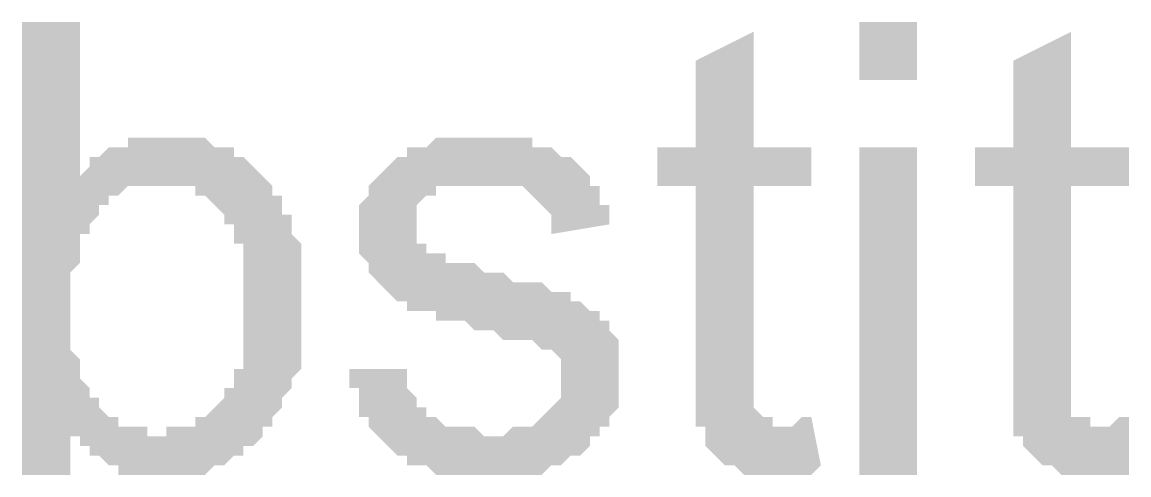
# Model space of a CAD drawing. Header units: millimetres. Extents: x 3949 to 6037, y -1956 to 1273.
# Drawn here: x 4918.44 to 4924.06, y -1666.15 to -1663.86 of the extents above; entities that cross this region are included whole.
import ezdxf

# ---------------------------------------------------------------- set-up
doc = ezdxf.new("R2010")
doc.units = ezdxf.units.MM
doc.layers.add('PADRÃO DE ENTRADA', color=7, linetype='Continuous', lineweight=0)

msp = doc.modelspace()

# ---------------------------------------------------------------- hatches: boundary and pattern name
at = {"layer": 'PADRÃO DE ENTRADA', "transparency": 33554559}
h = msp.add_hatch(color=7, dxfattribs=at)
h.paths.add_polyline_path([(4918.6868, -1666.1499), (4918.4427, -1666.1499), (4918.4427, -1663.8553), (4918.7357, -1663.8553), (4918.7357, -1664.6364), (4918.7357, -1664.6364), (4918.7845, -1664.5876), (4918.7845, -1664.5876), (4918.7845, -1664.5388), (4918.8333, -1664.5388), (4918.8333, -1664.5388), (4918.8821, -1664.49), (4918.9309, -1664.49), (4918.9309, -1664.49), (4918.9798, -1664.49), (4918.9798, -1664.4412), (4919.0286, -1664.4412), (4919.0286, -1664.4412), (4919.0774, -1664.4412), (4919.1262, -1664.4412), (4919.1262, -1664.4412), (4919.175, -1664.4412), (4919.2239, -1664.4412), (4919.2239, -1664.4412), (4919.2727, -1664.4412), (4919.3215, -1664.4412), (4919.3215, -1664.4412), (4919.3703, -1664.4412), (4919.3703, -1664.4412), (4919.4191, -1664.49), (4919.468, -1664.49), (4919.468, -1664.49), (4919.5168, -1664.49), (4919.5168, -1664.5388), (4919.5656, -1664.5388), (4919.5656, -1664.5388), (4919.6144, -1664.5876), (4919.6144, -1664.5876), (4919.6632, -1664.6364), (4919.6632, -1664.6364), (4919.7121, -1664.6853), (4919.7121, -1664.6853), (4919.7121, -1664.6853), (4919.7121, -1664.7341), (4919.7609, -1664.7341), (4919.7609, -1664.7829), (4919.7609, -1664.7829), (4919.7609, -1664.8317), (4919.8097, -1664.8317), (4919.8097, -1664.8805), (4919.8097, -1664.9294), (4919.8097, -1664.9294), (4919.8585, -1664.9782), (4919.8585, -1664.9782), (4919.8585, -1665.027), (4919.8585, -1665.0758), (4919.8585, -1665.0758), (4919.8585, -1665.1246), (4919.8585, -1665.1735), (4919.8585, -1665.1735), (4919.8585, -1665.2223), (4919.8585, -1665.2711), (4919.8585, -1665.2711), (4919.8585, -1665.3199), (4919.8585, -1665.3687), (4919.8585, -1665.3687), (4919.8585, -1665.4176), (4919.8585, -1665.4664), (4919.8585, -1665.4664), (4919.8585, -1665.5152), (4919.8585, -1665.564), (4919.8585, -1665.564), (4919.8585, -1665.6128), (4919.8097, -1665.6617), (4919.8097, -1665.6617), (4919.8097, -1665.7105), (4919.8097, -1665.7105), (4919.7609, -1665.7593), (4919.7609, -1665.7593), (4919.7609, -1665.8081), (4919.7609, -1665.8081), (4919.7121, -1665.8569), (4919.7121, -1665.8569), (4919.7121, -1665.9058), (4919.6632, -1665.9058), (4919.6632, -1665.9546), (4919.6632, -1665.9546), (4919.6144, -1666.0034), (4919.6144, -1666.0034), (4919.5656, -1666.0034), (4919.5656, -1666.0522), (4919.5168, -1666.0522), (4919.5168, -1666.0522), (4919.468, -1666.101), (4919.4191, -1666.101), (4919.4191, -1666.101), (4919.3703, -1666.1499), (4919.3703, -1666.1499), (4919.3215, -1666.1499), (4919.2727, -1666.1499), (4919.2727, -1666.1499), (4919.2239, -1666.1499), (4919.2239, -1666.1499), (4919.175, -1666.1499), (4919.175, -1666.1499), (4919.1262, -1666.1499), (4919.0774, -1666.1499), (4919.0774, -1666.1499), (4919.0286, -1666.1499), (4918.9798, -1666.1499), (4918.9798, -1666.1499), (4918.9309, -1666.1499), (4918.9309, -1666.101), (4918.8821, -1666.101), (4918.8821, -1666.101), (4918.8333, -1666.0522), (4918.8333, -1666.0522), (4918.7845, -1666.0522), (4918.7845, -1666.0034), (4918.7357, -1666.0034), (4918.7357, -1665.9546), (4918.6868, -1665.9546), (4918.6868, -1665.9058)], flags=0)
h.paths.add_polyline_path([(4918.6868, -1665.2711), (4918.6868, -1665.3199), (4918.6868, -1665.3687), (4918.6868, -1665.4176), (4918.6868, -1665.4664), (4918.6868, -1665.4664), (4918.6868, -1665.5152), (4918.7357, -1665.564), (4918.7357, -1665.564), (4918.7357, -1665.6128), (4918.7357, -1665.6128), (4918.7357, -1665.6617), (4918.7357, -1665.6617), (4918.7845, -1665.7105), (4918.7845, -1665.7105), (4918.7845, -1665.7105), (4918.7845, -1665.7593), (4918.8333, -1665.7593), (4918.8333, -1665.8081), (4918.8333, -1665.8081), (4918.8821, -1665.8569), (4918.8821, -1665.8569), (4918.9309, -1665.8569), (4918.9309, -1665.9058), (4918.9798, -1665.9058), (4919.0286, -1665.9058), (4919.0286, -1665.9058), (4919.0774, -1665.9058), (4919.0774, -1665.9546), (4919.1262, -1665.9546), (4919.1262, -1665.9546), (4919.175, -1665.9546), (4919.175, -1665.9058), (4919.2239, -1665.9058), (4919.2727, -1665.9058), (4919.2727, -1665.9058), (4919.3215, -1665.9058), (4919.3215, -1665.8569), (4919.3703, -1665.8569), (4919.3703, -1665.8569), (4919.4191, -1665.8081), (4919.4191, -1665.8081), (4919.468, -1665.7593), (4919.468, -1665.7593), (4919.468, -1665.7105), (4919.5168, -1665.7105), (4919.5168, -1665.6617), (4919.5168, -1665.6617), (4919.5168, -1665.6128), (4919.5656, -1665.6128), (4919.5656, -1665.564), (4919.5656, -1665.564), (4919.5656, -1665.5152), (4919.5656, -1665.4664), (4919.5656, -1665.4664), (4919.5656, -1665.4176), (4919.5656, -1665.3687), (4919.5656, -1665.3199), (4919.5656, -1665.3199), (4919.5656, -1665.3199), (4919.5656, -1665.2711), (4919.5656, -1665.2223), (4919.5656, -1665.1735), (4919.5656, -1665.1246), (4919.5656, -1665.1246), (4919.5656, -1665.0758), (4919.5656, -1665.027), (4919.5656, -1665.027), (4919.5656, -1664.9782), (4919.5168, -1664.9782), (4919.5168, -1664.9294), (4919.5168, -1664.9294), (4919.5168, -1664.8805), (4919.468, -1664.8805), (4919.468, -1664.8317), (4919.468, -1664.8317), (4919.468, -1664.8317), (4919.4191, -1664.7829), (4919.4191, -1664.7829), (4919.3703, -1664.7341), (4919.3703, -1664.7341), (4919.3215, -1664.7341), (4919.3215, -1664.6853), (4919.2727, -1664.6853), (4919.2727, -1664.6853), (4919.2239, -1664.6853), (4919.175, -1664.6853), (4919.175, -1664.6853), (4919.1262, -1664.6853), (4919.1262, -1664.6853), (4919.0774, -1664.6853), (4919.0774, -1664.6853), (4919.0286, -1664.6853), (4918.9798, -1664.6853), (4918.9798, -1664.6853), (4918.9309, -1664.7341), (4918.9309, -1664.7341), (4918.8821, -1664.7341), (4918.8821, -1664.7829), (4918.8333, -1664.7829), (4918.8333, -1664.8317), (4918.8333, -1664.8317), (4918.7845, -1664.8805), (4918.7845, -1664.8805), (4918.7845, -1664.9294), (4918.7357, -1664.9294), (4918.7357, -1664.9782), (4918.7357, -1664.9782), (4918.7357, -1665.027), (4918.7357, -1665.0758), (4918.7357, -1665.0758), (4918.6868, -1665.1246), (4918.6868, -1665.1735), (4918.6868, -1665.1735), (4918.6868, -1665.2223), (4918.6868, -1665.2711), (4918.6868, -1665.2711)], flags=0)
for points in [[(4922.446, -1665.8569), (4922.4948, -1666.101), (4922.446, -1666.1499), (4922.3972, -1666.1499), (4922.3484, -1666.1499), (4922.3484, -1666.1499), (4922.2996, -1666.1499), (4922.2996, -1666.1499), (4922.2507, -1666.1499), (4922.2019, -1666.1499), (4922.2019, -1666.1499), (4922.1531, -1666.1499), (4922.1043, -1666.1499), (4922.1043, -1666.1499), (4922.0554, -1666.101), (4922.0554, -1666.101), (4922.0066, -1666.101), (4922.0066, -1666.101), (4921.9578, -1666.0522), (4921.9578, -1666.0522), (4921.909, -1666.0034), (4921.909, -1666.0034), (4921.909, -1665.9546), (4921.909, -1665.9546), (4921.909, -1665.9546), (4921.909, -1665.9058), (4921.8602, -1665.9058), (4921.8602, -1665.8569), (4921.8602, -1665.8081), (4921.8602, -1665.8081), (4921.8602, -1665.7593), (4921.8602, -1665.7105), (4921.8602, -1665.6617), (4921.8602, -1665.6617), (4921.8602, -1664.6853), (4921.6649, -1664.6853), (4921.6649, -1664.49), (4921.8602, -1664.49), (4921.8602, -1664.0506), (4922.1531, -1663.9041), (4922.1531, -1664.49), (4922.446, -1664.49), (4922.446, -1664.6853), (4922.1531, -1664.6853), (4922.1531, -1665.6617), (4922.1531, -1665.7105), (4922.1531, -1665.7593), (4922.1531, -1665.7593), (4922.1531, -1665.8081), (4922.1531, -1665.8081), (4922.2019, -1665.8569), (4922.2019, -1665.8569), (4922.2019, -1665.8569), (4922.2507, -1665.8569), (4922.2507, -1665.9058), (4922.2996, -1665.9058), (4922.2996, -1665.9058), (4922.3484, -1665.9058), (4922.3484, -1665.9058), (4922.3972, -1665.8569), (4922.446, -1665.8569)], [(4924.0571, -1665.8569), (4924.0571, -1666.101), (4924.0571, -1666.1499), (4924.0083, -1666.1499), (4923.9594, -1666.1499), (4923.9594, -1666.1499), (4923.9106, -1666.1499), (4923.8618, -1666.1499), (4923.8618, -1666.1499), (4923.813, -1666.1499), (4923.7642, -1666.1499), (4923.7642, -1666.1499), (4923.7153, -1666.1499), (4923.7153, -1666.1499), (4923.6665, -1666.101), (4923.6177, -1666.101), (4923.6177, -1666.101), (4923.6177, -1666.101), (4923.5689, -1666.0522), (4923.5689, -1666.0522), (4923.5201, -1666.0034), (4923.5201, -1666.0034), (4923.5201, -1665.9546), (4923.5201, -1665.9546), (4923.4712, -1665.9546), (4923.4712, -1665.9058), (4923.4712, -1665.9058), (4923.4712, -1665.8569), (4923.4712, -1665.8081), (4923.4712, -1665.8081), (4923.4712, -1665.7593), (4923.4712, -1665.7105), (4923.4712, -1665.6617), (4923.4712, -1665.6617), (4923.4712, -1664.6853), (4923.276, -1664.6853), (4923.276, -1664.49), (4923.4712, -1664.49), (4923.4712, -1664.0506), (4923.7642, -1663.9041), (4923.7642, -1664.49), (4924.0571, -1664.49), (4924.0571, -1664.6853), (4923.7642, -1664.6853), (4923.7642, -1665.6617), (4923.7642, -1665.7105), (4923.7642, -1665.7593), (4923.7642, -1665.7593), (4923.7642, -1665.8081), (4923.7642, -1665.8081), (4923.7642, -1665.8569), (4923.813, -1665.8569), (4923.813, -1665.8569), (4923.8618, -1665.8569), (4923.8618, -1665.9058), (4923.9106, -1665.9058), (4923.9106, -1665.9058), (4923.9594, -1665.9058), (4923.9594, -1665.9058), (4924.0083, -1665.8569), (4924.0571, -1665.8569)], [(4920.1026, -1665.6128), (4920.3956, -1665.6128), (4920.3956, -1665.6128), (4920.3956, -1665.6617), (4920.3956, -1665.7105), (4920.3956, -1665.7105), (4920.4444, -1665.7593), (4920.4444, -1665.7593), (4920.4444, -1665.8081), (4920.4932, -1665.8081), (4920.4932, -1665.8569), (4920.4932, -1665.8569), (4920.542, -1665.8569), (4920.542, -1665.8569), (4920.5908, -1665.9058), (4920.5908, -1665.9058), (4920.6397, -1665.9058), (4920.6885, -1665.9058), (4920.6885, -1665.9058), (4920.7373, -1665.9058), (4920.7861, -1665.9546), (4920.7861, -1665.9546), (4920.8349, -1665.9546), (4920.8349, -1665.9546), (4920.8838, -1665.9546), (4920.9326, -1665.9058), (4920.9326, -1665.9058), (4920.9814, -1665.9058), (4921.0302, -1665.9058), (4921.0302, -1665.9058), (4921.079, -1665.8569), (4921.079, -1665.8569), (4921.079, -1665.8569), (4921.1279, -1665.8081), (4921.1279, -1665.8081), (4921.1767, -1665.7593), (4921.1767, -1665.7593), (4921.1767, -1665.7105), (4921.1767, -1665.7105), (4921.1767, -1665.6617), (4921.1767, -1665.6617), (4921.1767, -1665.6128), (4921.1767, -1665.564), (4921.1767, -1665.564), (4921.1279, -1665.5152), (4921.1279, -1665.5152), (4921.079, -1665.5152), (4921.079, -1665.5152), (4921.079, -1665.5152), (4921.0302, -1665.4664), (4920.9814, -1665.4664), (4920.9814, -1665.4664), (4920.9326, -1665.4664), (4920.8838, -1665.4664), (4920.8349, -1665.4176), (4920.8349, -1665.4176), (4920.7861, -1665.4176), (4920.7373, -1665.4176), (4920.6885, -1665.3687), (4920.6885, -1665.3687), (4920.6397, -1665.3687), (4920.5908, -1665.3687), (4920.542, -1665.3687), (4920.542, -1665.3199), (4920.4932, -1665.3199), (4920.4932, -1665.3199), (4920.4444, -1665.3199), (4920.4444, -1665.3199), (4920.3956, -1665.3199), (4920.3956, -1665.2711), (4920.3956, -1665.2711), (4920.3467, -1665.2711), (4920.3467, -1665.2711), (4920.2979, -1665.2223), (4920.2979, -1665.2223), (4920.2491, -1665.1735), (4920.2491, -1665.1735), (4920.2491, -1665.1735), (4920.2003, -1665.1246), (4920.2003, -1665.1246), (4920.2003, -1665.0758), (4920.1514, -1665.027), (4920.1514, -1665.027), (4920.1514, -1664.9782), (4920.1514, -1664.9294), (4920.1514, -1664.9294), (4920.1514, -1664.9294), (4920.1514, -1664.8805), (4920.1514, -1664.8317), (4920.1514, -1664.8317), (4920.1514, -1664.7829), (4920.2003, -1664.7341), (4920.2003, -1664.7341), (4920.2003, -1664.6853), (4920.2003, -1664.6853), (4920.2491, -1664.6364), (4920.2491, -1664.6364), (4920.2979, -1664.5876), (4920.2979, -1664.5876), (4920.3467, -1664.5388), (4920.3467, -1664.5388), (4920.3467, -1664.5388), (4920.3956, -1664.5388), (4920.3956, -1664.49), (4920.4444, -1664.49), (4920.4932, -1664.49), (4920.4932, -1664.49), (4920.542, -1664.4412), (4920.542, -1664.4412), (4920.5908, -1664.4412), (4920.5908, -1664.4412), (4920.6397, -1664.4412), (4920.6885, -1664.4412), (4920.6885, -1664.4412), (4920.7373, -1664.4412), (4920.7861, -1664.4412), (4920.7861, -1664.4412), (4920.8349, -1664.4412), (4920.8838, -1664.4412), (4920.8838, -1664.4412), (4920.9326, -1664.4412), (4920.9814, -1664.4412), (4920.9814, -1664.4412), (4921.0302, -1664.4412), (4921.0302, -1664.49), (4921.079, -1664.49), (4921.1279, -1664.49), (4921.1279, -1664.49), (4921.1767, -1664.5388), (4921.2255, -1664.5388), (4921.2255, -1664.5388), (4921.2743, -1664.5876), (4921.2743, -1664.5876), (4921.2743, -1664.5876), (4921.3231, -1664.6364), (4921.3231, -1664.6364), (4921.3231, -1664.6853), (4921.372, -1664.6853), (4921.372, -1664.7341), (4921.372, -1664.7341), (4921.372, -1664.7829), (4921.4208, -1664.7829), (4921.4208, -1664.8317), (4921.4208, -1664.8805), (4921.4208, -1664.8805), (4921.1279, -1664.9294), (4921.1279, -1664.8805), (4921.1279, -1664.8805), (4921.1279, -1664.8317), (4921.1279, -1664.8317), (4921.079, -1664.7829), (4921.079, -1664.7829), (4921.0302, -1664.7341), (4921.0302, -1664.7341), (4921.0302, -1664.7341), (4920.9814, -1664.6853), (4920.9814, -1664.6853), (4920.9326, -1664.6853), (4920.8838, -1664.6853), (4920.8838, -1664.6853), (4920.8349, -1664.6853), (4920.7861, -1664.6853), (4920.7861, -1664.6853), (4920.7373, -1664.6853), (4920.6885, -1664.6853), (4920.6885, -1664.6853), (4920.6397, -1664.6853), (4920.5908, -1664.6853), (4920.5908, -1664.6853), (4920.542, -1664.6853), (4920.542, -1664.7341), (4920.4932, -1664.7341), (4920.4932, -1664.7341), (4920.4932, -1664.7341), (4920.4444, -1664.7829), (4920.4444, -1664.7829), (4920.4444, -1664.8317), (4920.4444, -1664.8317), (4920.4444, -1664.8805), (4920.4444, -1664.9294), (4920.4444, -1664.9294), (4920.4444, -1664.9782), (4920.4444, -1664.9782), (4920.4932, -1664.9782), (4920.4932, -1665.027), (4920.542, -1665.027), (4920.542, -1665.027), (4920.5908, -1665.027), (4920.5908, -1665.0758), (4920.5908, -1665.0758), (4920.6397, -1665.0758), (4920.6397, -1665.0758), (4920.6885, -1665.0758), (4920.7373, -1665.0758), (4920.7861, -1665.1246), (4920.8349, -1665.1246), (4920.8349, -1665.1246), (4920.8349, -1665.1246), (4920.8838, -1665.1246), (4920.9326, -1665.1735), (4920.9814, -1665.1735), (4921.0302, -1665.1735), (4921.0302, -1665.1735), (4921.079, -1665.1735), (4921.1279, -1665.2223), (4921.1279, -1665.2223), (4921.1767, -1665.2223), (4921.1767, -1665.2223), (4921.2255, -1665.2223), (4921.2255, -1665.2223), (4921.2255, -1665.2711), (4921.2743, -1665.2711), (4921.2743, -1665.2711), (4921.3231, -1665.3199), (4921.3231, -1665.3199), (4921.372, -1665.3199), (4921.372, -1665.3687), (4921.4208, -1665.3687), (4921.4208, -1665.4176), (4921.4208, -1665.4176), (4921.4696, -1665.4664), (4921.4696, -1665.4664), (4921.4696, -1665.5152), (4921.4696, -1665.5152), (4921.4696, -1665.564), (4921.4696, -1665.6128), (4921.4696, -1665.6617), (4921.4696, -1665.6617), (4921.4696, -1665.6617), (4921.4696, -1665.7105), (4921.4696, -1665.7105), (4921.4696, -1665.7593), (4921.4696, -1665.8081), (4921.4696, -1665.8081), (4921.4208, -1665.8569), (4921.4208, -1665.8569), (4921.4208, -1665.9058), (4921.372, -1665.9058), (4921.372, -1665.9546), (4921.3231, -1665.9546), (4921.3231, -1666.0034), (4921.3231, -1666.0034), (4921.2743, -1666.0522), (4921.2255, -1666.0522), (4921.2255, -1666.0522), (4921.1767, -1666.101), (4921.1767, -1666.101), (4921.1279, -1666.101), (4921.1279, -1666.101), (4921.079, -1666.1499), (4921.0302, -1666.1499), (4921.0302, -1666.1499), (4920.9814, -1666.1499), (4920.9814, -1666.1499), (4920.9326, -1666.1499), (4920.8838, -1666.1499), (4920.8838, -1666.1499), (4920.8349, -1666.1499), (4920.8349, -1666.1499), (4920.7861, -1666.1499), (4920.7373, -1666.1499), (4920.6885, -1666.1499), (4920.6885, -1666.1499), (4920.6397, -1666.1499), (4920.5908, -1666.1499), (4920.5908, -1666.1499), (4920.542, -1666.1499), (4920.4932, -1666.101), (4920.4932, -1666.101), (4920.4444, -1666.101), (4920.4444, -1666.101), (4920.3956, -1666.101), (4920.3956, -1666.0522), (4920.3467, -1666.0522), (4920.3467, -1666.0522), (4920.3467, -1666.0522), (4920.2979, -1666.0034), (4920.2979, -1666.0034), (4920.2491, -1665.9546), (4920.2491, -1665.9546), (4920.2003, -1665.9058), (4920.2003, -1665.9058), (4920.2003, -1665.8569), (4920.1514, -1665.8569), (4920.1514, -1665.8081), (4920.1514, -1665.8081), (4920.1514, -1665.7593), (4920.1514, -1665.7105), (4920.1026, -1665.7105), (4920.1026, -1665.6617), (4920.1026, -1665.6128)]]:
    msp.add_hatch(color=7, dxfattribs=at).paths.add_polyline_path(points)

# ---------------------------------------------------------------- linework, layer by layer
at = {"layer": 'PADRÃO DE ENTRADA', "color": 7, "lineweight": 5, "transparency": 33554559}
for points in [[(4922.6901, -1664.1482), (4922.6901, -1663.8553), (4922.983, -1664.1482), (4922.983, -1663.8553)], [(4922.6901, -1666.1499), (4922.6901, -1664.49), (4922.983, -1666.1499), (4922.983, -1664.49)]]:
    msp.add_solid(points, dxfattribs=at)

doc.saveas('drawing.dxf')
